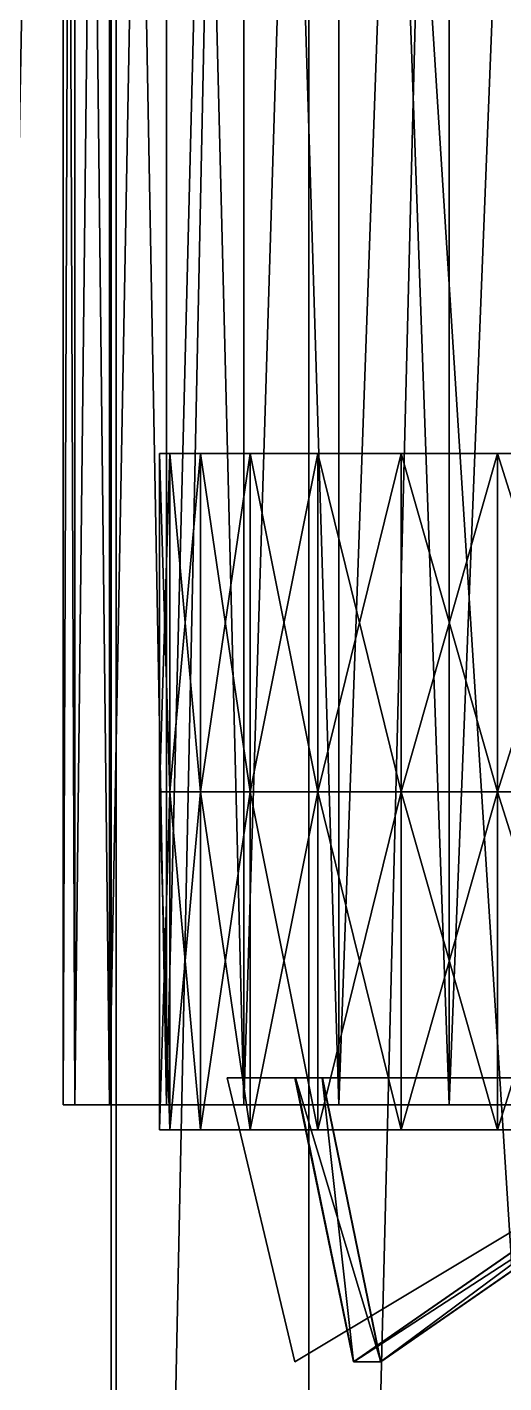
# Model space of a CAD drawing. Header units: metres. Extents: x -1.26 to 1.26, y -3.52 to 3.5.
# Drawn here: x 0.2384 to 0.3927, y 1.41 to 1.8486 of the extents above; entities that cross this region are included whole.
import ezdxf

# ---------------------------------------------------------------- set-up
doc = ezdxf.new("R2010")
doc.units = ezdxf.units.M

msp = doc.modelspace()

# ---------------------------------------------------------------- linework, layer by layer
at = {"layer": 'Cylinder'}
for points in [[(0.25, 1.5, 0), (0.2538, 2.5, 0.04341), (0.2538, 1.5, 0.04341)], [(0.25, 1.5, 0), (0.25, 2.5, 0), (0.2538, 2.5, 0.04341)], [(0.2538, 1.5, -0.04341), (0.25, 2.5, 0), (0.25, 1.5, 0)], [(0.2538, 1.5, -0.04341), (0.2538, 2.5, -0.04341), (0.25, 2.5, 0)], [(0.2538, 1.5, 0.04341), (0.26508, 2.5, 0.08551), (0.26508, 1.5, 0.0855)], [(0.2538, 1.5, 0.04341), (0.2538, 2.5, 0.04341), (0.26508, 2.5, 0.08551)], [(0.26508, 1.5, -0.08551), (0.2538, 2.5, -0.04341), (0.2538, 1.5, -0.04341)], [(0.26508, 1.5, -0.08551), (0.26508, 2.5, -0.08551), (0.2538, 2.5, -0.04341)], [(0.26508, 1.5, 0.0855), (0.28349, 2.5, 0.125), (0.28349, 1.5, 0.125)], [(0.26508, 1.5, 0.0855), (0.26508, 2.5, 0.08551), (0.28349, 2.5, 0.125)], [(0.28349, 1.5, -0.125), (0.26508, 2.5, -0.08551), (0.26508, 1.5, -0.08551)], [(0.28349, 1.5, -0.125), (0.28349, 2.5, -0.125), (0.26508, 2.5, -0.08551)], [(0.28349, 1.5, 0.125), (0.30849, 2.5, 0.1607), (0.30849, 1.5, 0.1607)], [(0.28349, 1.5, 0.125), (0.28349, 2.5, 0.125), (0.30849, 2.5, 0.1607)], [(0.30849, 1.5, -0.1607), (0.28349, 2.5, -0.125), (0.28349, 1.5, -0.125)], [(0.30849, 1.5, -0.1607), (0.30849, 2.5, -0.1607), (0.28349, 2.5, -0.125)], [(0.30849, 1.5, 0.1607), (0.3393, 2.5, 0.19151), (0.3393, 1.5, 0.19151)], [(0.30849, 1.5, 0.1607), (0.30849, 2.5, 0.1607), (0.3393, 2.5, 0.19151)], [(0.3393, 1.5, -0.19151), (0.30849, 2.5, -0.1607), (0.30849, 1.5, -0.1607)], [(0.3393, 1.5, -0.19151), (0.3393, 2.5, -0.19151), (0.30849, 2.5, -0.1607)], [(0.3393, 1.5, 0.19151), (0.375, 2.5, 0.21651), (0.375, 1.5, 0.21651)], [(0.3393, 1.5, 0.19151), (0.3393, 2.5, 0.19151), (0.375, 2.5, 0.21651)], [(0.375, 1.5, -0.21651), (0.3393, 2.5, -0.19151), (0.3393, 1.5, -0.19151)], [(0.375, 1.5, -0.21651), (0.375, 2.5, -0.21651), (0.3393, 2.5, -0.19151)], [(0.375, 1.5, 0.21651), (0.41449, 2.5, 0.23492), (0.41449, 1.5, 0.23492)], [(0.375, 1.5, 0.21651), (0.375, 2.5, 0.21651), (0.41449, 2.5, 0.23492)], [(0.4145, 1.5, -0.23492), (0.375, 2.5, -0.21651), (0.375, 1.5, -0.21651)], [(0.4145, 1.5, -0.23492), (0.4145, 2.5, -0.23492), (0.375, 2.5, -0.21651)], [(0.5, 1.5, 0), (0.25, 1.5, 0), (0.2538, 1.5, 0.04341)], [(0.25, 1.5, 0), (0.2538, 1.5, 0.04341), (0.2538, 1.5, 0.04341)], [(0.25, 1.5, 0), (0.25, 1.5, 0), (0.2538, 1.5, 0.04341)], [(0.5, 1.5, 0), (0.25, 1.5, 0), (0.5, 1.5, 0)], [(0.5, 1.5, 0), (0.2538, 1.5, -0.04341), (0.25, 1.5, 0)], [(0.2538, 1.5, -0.04341), (0.25, 1.5, 0), (0.25, 1.5, 0)], [(0.2538, 1.5, -0.04341), (0.2538, 1.5, -0.04341), (0.25, 1.5, 0)], [(0.5, 1.5, 0), (0.2538, 1.5, 0.04341), (0.26508, 1.5, 0.0855)], [(0.2538, 1.5, 0.04341), (0.26508, 1.5, 0.0855), (0.26508, 1.5, 0.0855)], [(0.2538, 1.5, 0.04341), (0.2538, 1.5, 0.04341), (0.26508, 1.5, 0.0855)], [(0.5, 1.5, 0), (0.2538, 1.5, 0.04341), (0.5, 1.5, 0)], [(0.5, 1.5, 0), (0.2538, 1.5, -0.04341), (0.5, 1.5, 0)], [(0.5, 1.5, 0), (0.26508, 1.5, -0.08551), (0.2538, 1.5, -0.04341)], [(0.26508, 1.5, -0.08551), (0.2538, 1.5, -0.04341), (0.2538, 1.5, -0.04341)], [(0.26508, 1.5, -0.08551), (0.26508, 1.5, -0.08551), (0.2538, 1.5, -0.04341)], [(0.5, 1.5, 0), (0.26508, 1.5, 0.0855), (0.28349, 1.5, 0.125)], [(0.26508, 1.5, 0.0855), (0.28349, 1.5, 0.125), (0.28349, 1.5, 0.125)], [(0.26508, 1.5, 0.0855), (0.26508, 1.5, 0.0855), (0.28349, 1.5, 0.125)], [(0.5, 1.5, 0), (0.26508, 1.5, 0.0855), (0.5, 1.5, 0)], [(0.5, 1.5, 0), (0.26508, 1.5, -0.08551), (0.5, 1.5, 0)], [(0.5, 1.5, 0), (0.28349, 1.5, -0.125), (0.26508, 1.5, -0.08551)], [(0.28349, 1.5, -0.125), (0.26508, 1.5, -0.08551), (0.26508, 1.5, -0.08551)], [(0.28349, 1.5, -0.125), (0.28349, 1.5, -0.125), (0.26508, 1.5, -0.08551)], [(0.5, 1.5, 0), (0.28349, 1.5, 0.125), (0.30849, 1.5, 0.1607)], [(0.28349, 1.5, 0.125), (0.30849, 1.5, 0.1607), (0.30849, 1.5, 0.1607)], [(0.28349, 1.5, 0.125), (0.28349, 1.5, 0.125), (0.30849, 1.5, 0.1607)], [(0.5, 1.5, 0), (0.28349, 1.5, 0.125), (0.5, 1.5, 0)], [(0.5, 1.5, 0), (0.28349, 1.5, -0.125), (0.5, 1.5, 0)], [(0.5, 1.5, 0), (0.30849, 1.5, -0.1607), (0.28349, 1.5, -0.125)], [(0.30849, 1.5, -0.1607), (0.28349, 1.5, -0.125), (0.28349, 1.5, -0.125)], [(0.30849, 1.5, -0.1607), (0.30849, 1.5, -0.1607), (0.28349, 1.5, -0.125)], [(0.5, 1.5, 0), (0.30849, 1.5, 0.1607), (0.3393, 1.5, 0.19151)], [(0.30849, 1.5, 0.1607), (0.3393, 1.5, 0.19151), (0.3393, 1.5, 0.19151)], [(0.30849, 1.5, 0.1607), (0.30849, 1.5, 0.1607), (0.3393, 1.5, 0.19151)], [(0.5, 1.5, 0), (0.30849, 1.5, 0.1607), (0.5, 1.5, 0)], [(0.5, 1.5, 0), (0.30849, 1.5, -0.1607), (0.5, 1.5, 0)], [(0.5, 1.5, 0), (0.3393, 1.5, -0.19151), (0.30849, 1.5, -0.1607)], [(0.3393, 1.5, -0.19151), (0.30849, 1.5, -0.1607), (0.30849, 1.5, -0.1607)], [(0.3393, 1.5, -0.19151), (0.3393, 1.5, -0.19151), (0.30849, 1.5, -0.1607)], [(0.5, 1.5, 0), (0.3393, 1.5, 0.19151), (0.375, 1.5, 0.21651)], [(0.3393, 1.5, 0.19151), (0.375, 1.5, 0.21651), (0.375, 1.5, 0.21651)], [(0.3393, 1.5, 0.19151), (0.3393, 1.5, 0.19151), (0.375, 1.5, 0.21651)], [(0.5, 1.5, 0), (0.3393, 1.5, 0.19151), (0.5, 1.5, 0)], [(0.5, 1.5, 0), (0.3393, 1.5, -0.19151), (0.5, 1.5, 0)], [(0.5, 1.5, 0), (0.375, 1.5, -0.21651), (0.3393, 1.5, -0.19151)], [(0.375, 1.5, -0.21651), (0.3393, 1.5, -0.19151), (0.3393, 1.5, -0.19151)], [(0.375, 1.5, -0.21651), (0.375, 1.5, -0.21651), (0.3393, 1.5, -0.19151)], [(0.5, 1.5, 0), (0.375, 1.5, 0.21651), (0.41449, 1.5, 0.23492)], [(0.375, 1.5, 0.21651), (0.41449, 1.5, 0.23492), (0.41449, 1.5, 0.23492)], [(0.375, 1.5, 0.21651), (0.375, 1.5, 0.21651), (0.41449, 1.5, 0.23492)], [(0.5, 1.5, 0), (0.375, 1.5, 0.21651), (0.5, 1.5, 0)], [(0.5, 1.5, 0), (0.375, 1.5, -0.21651), (0.5, 1.5, 0)], [(0.5, 1.5, 0), (0.4145, 1.5, -0.23492), (0.375, 1.5, -0.21651)], [(0.4145, 1.5, -0.23492), (0.375, 1.5, -0.21651), (0.375, 1.5, -0.21651)], [(0.4145, 1.5, -0.23492), (0.4145, 1.5, -0.23492), (0.375, 1.5, -0.21651)]]:
    msp.add_3dface(points, dxfattribs=at)
at = {"layer": 'Cylinder 3'}
for points in [[(0.28125, 1.60125, 0), (0.28457, 1.71062, 0.03799), (0.28457, 1.60125, 0.03799)], [(0.28125, 1.60125, 0), (0.28125, 1.71062, 0), (0.28457, 1.71062, 0.03799)], [(0.28125, 1.71062, 0), (0.28457, 1.71062, 0.03799), (0.28457, 1.71062, 0.03799)], [(0.28125, 1.71062, 0), (0.28125, 1.71062, 0), (0.28457, 1.71062, 0.03799)], [(0.28125, 1.71062, 0), (0.5, 1.71062, 0), (0.28457, 1.71062, 0.03799)], [(0.28125, 1.71062, 0), (0.5, 1.71062, 0), (0.5, 1.71062, 0)], [(0.28457, 1.60125, -0.03799), (0.28125, 1.71062, 0), (0.28125, 1.60125, 0)], [(0.28457, 1.60125, -0.03799), (0.28457, 1.71062, -0.03799), (0.28125, 1.71062, 0)], [(0.28457, 1.71062, -0.03799), (0.28125, 1.71062, 0), (0.28125, 1.71062, 0)], [(0.28457, 1.71062, -0.03799), (0.28457, 1.71062, -0.03799), (0.28125, 1.71062, 0)], [(0.28457, 1.71062, -0.03799), (0.5, 1.71062, 0), (0.28125, 1.71062, 0)], [(0.28457, 1.60125, 0.03799), (0.29444, 1.71062, 0.07482), (0.29444, 1.60125, 0.07482)], [(0.28457, 1.60125, 0.03799), (0.28457, 1.71062, 0.03799), (0.29444, 1.71062, 0.07482)], [(0.28457, 1.71062, 0.03799), (0.29444, 1.71062, 0.07482), (0.29444, 1.71062, 0.07482)], [(0.28457, 1.71062, 0.03799), (0.28457, 1.71062, 0.03799), (0.29444, 1.71062, 0.07482)], [(0.28457, 1.71062, 0.03799), (0.5, 1.71062, 0), (0.29444, 1.71062, 0.07482)], [(0.28457, 1.71062, 0.03799), (0.5, 1.71062, 0), (0.5, 1.71062, 0)], [(0.28457, 1.71062, -0.03799), (0.5, 1.71062, 0), (0.5, 1.71062, 0)], [(0.29444, 1.60125, -0.07482), (0.28457, 1.71062, -0.03799), (0.28457, 1.60125, -0.03799)], [(0.29444, 1.60125, -0.07482), (0.29444, 1.71062, -0.07482), (0.28457, 1.71062, -0.03799)], [(0.29444, 1.71062, -0.07482), (0.28457, 1.71062, -0.03799), (0.28457, 1.71062, -0.03799)], [(0.29444, 1.71062, -0.07482), (0.29444, 1.71062, -0.07482), (0.28457, 1.71062, -0.03799)], [(0.29444, 1.71062, -0.07482), (0.5, 1.71062, 0), (0.28457, 1.71062, -0.03799)], [(0.29444, 1.60125, 0.07482), (0.31056, 1.71062, 0.10937), (0.31056, 1.60125, 0.10937)], [(0.29444, 1.60125, 0.07482), (0.29444, 1.71062, 0.07482), (0.31056, 1.71062, 0.10937)], [(0.29444, 1.71062, 0.07482), (0.31056, 1.71062, 0.10937), (0.31056, 1.71062, 0.10937)], [(0.29444, 1.71062, 0.07482), (0.29444, 1.71062, 0.07482), (0.31056, 1.71062, 0.10937)], [(0.29444, 1.71062, 0.07482), (0.5, 1.71062, 0), (0.31056, 1.71062, 0.10937)], [(0.29444, 1.71062, 0.07482), (0.5, 1.71062, 0), (0.5, 1.71062, 0)], [(0.29444, 1.71062, -0.07482), (0.5, 1.71062, 0), (0.5, 1.71062, 0)], [(0.31056, 1.60125, -0.10938), (0.29444, 1.71062, -0.07482), (0.29444, 1.60125, -0.07482)], [(0.31056, 1.60125, -0.10938), (0.31056, 1.71062, -0.10938), (0.29444, 1.71062, -0.07482)], [(0.31056, 1.71062, -0.10938), (0.29444, 1.71062, -0.07482), (0.29444, 1.71062, -0.07482)], [(0.31056, 1.71062, -0.10938), (0.31056, 1.71062, -0.10938), (0.29444, 1.71062, -0.07482)], [(0.31056, 1.71062, -0.10938), (0.5, 1.71062, 0), (0.29444, 1.71062, -0.07482)], [(0.31056, 1.60125, 0.10937), (0.33243, 1.71062, 0.14061), (0.33243, 1.60125, 0.14061)], [(0.31056, 1.60125, 0.10937), (0.31056, 1.71062, 0.10937), (0.33243, 1.71062, 0.14061)], [(0.31056, 1.71062, 0.10937), (0.33243, 1.71062, 0.14061), (0.33243, 1.71062, 0.14061)], [(0.31056, 1.71062, 0.10937), (0.31056, 1.71062, 0.10937), (0.33243, 1.71062, 0.14061)], [(0.31056, 1.71062, 0.10937), (0.5, 1.71062, 0), (0.33243, 1.71062, 0.14061)], [(0.31056, 1.71062, 0.10937), (0.5, 1.71062, 0), (0.5, 1.71062, 0)], [(0.31056, 1.71062, -0.10938), (0.5, 1.71062, 0), (0.5, 1.71062, 0)], [(0.33243, 1.60125, -0.14061), (0.31056, 1.71062, -0.10938), (0.31056, 1.60125, -0.10938)], [(0.33243, 1.60125, -0.14061), (0.33243, 1.71062, -0.14061), (0.31056, 1.71062, -0.10938)], [(0.33243, 1.71062, -0.14061), (0.31056, 1.71062, -0.10938), (0.31056, 1.71062, -0.10938)], [(0.33243, 1.71062, -0.14061), (0.33243, 1.71062, -0.14061), (0.31056, 1.71062, -0.10938)], [(0.33243, 1.71062, -0.14061), (0.5, 1.71062, 0), (0.31056, 1.71062, -0.10938)], [(0.33243, 1.60125, 0.14061), (0.35939, 1.71062, 0.16757), (0.35939, 1.60125, 0.16757)], [(0.33243, 1.60125, 0.14061), (0.33243, 1.71062, 0.14061), (0.35939, 1.71062, 0.16757)], [(0.33243, 1.71062, 0.14061), (0.35939, 1.71062, 0.16757), (0.35939, 1.71062, 0.16757)], [(0.33243, 1.71062, 0.14061), (0.33243, 1.71062, 0.14061), (0.35939, 1.71062, 0.16757)], [(0.33243, 1.71062, 0.14061), (0.5, 1.71062, 0), (0.35939, 1.71062, 0.16757)], [(0.33243, 1.71062, 0.14061), (0.5, 1.71062, 0), (0.5, 1.71062, 0)], [(0.33243, 1.71062, -0.14061), (0.5, 1.71062, 0), (0.5, 1.71062, 0)], [(0.35939, 1.60125, -0.16757), (0.33243, 1.71062, -0.14061), (0.33243, 1.60125, -0.14061)], [(0.35939, 1.60125, -0.16757), (0.35939, 1.71062, -0.16757), (0.33243, 1.71062, -0.14061)], [(0.35939, 1.71062, -0.16757), (0.33243, 1.71062, -0.14061), (0.33243, 1.71062, -0.14061)], [(0.35939, 1.71062, -0.16757), (0.35939, 1.71062, -0.16757), (0.33243, 1.71062, -0.14061)], [(0.35939, 1.71062, -0.16757), (0.5, 1.71062, 0), (0.33243, 1.71062, -0.14061)], [(0.35939, 1.60125, 0.16757), (0.39062, 1.71062, 0.18944), (0.39062, 1.60125, 0.18944)], [(0.35939, 1.60125, 0.16757), (0.35939, 1.71062, 0.16757), (0.39062, 1.71062, 0.18944)], [(0.35939, 1.71062, 0.16757), (0.39062, 1.71062, 0.18944), (0.39062, 1.71062, 0.18944)], [(0.35939, 1.71062, 0.16757), (0.35939, 1.71062, 0.16757), (0.39062, 1.71062, 0.18944)], [(0.35939, 1.71062, 0.16757), (0.5, 1.71062, 0), (0.39062, 1.71062, 0.18944)], [(0.35939, 1.71062, 0.16757), (0.5, 1.71062, 0), (0.5, 1.71062, 0)], [(0.35939, 1.71062, -0.16757), (0.5, 1.71062, 0), (0.5, 1.71062, 0)], [(0.39062, 1.60125, -0.18944), (0.35939, 1.71062, -0.16757), (0.35939, 1.60125, -0.16757)], [(0.39062, 1.60125, -0.18944), (0.39062, 1.71062, -0.18944), (0.35939, 1.71062, -0.16757)], [(0.39062, 1.71062, -0.18944), (0.35939, 1.71062, -0.16757), (0.35939, 1.71062, -0.16757)], [(0.39062, 1.71062, -0.18944), (0.39062, 1.71062, -0.18944), (0.35939, 1.71062, -0.16757)], [(0.39062, 1.71062, -0.18944), (0.5, 1.71062, 0), (0.35939, 1.71062, -0.16757)], [(0.39062, 1.60125, 0.18944), (0.42518, 1.71062, 0.20556), (0.42518, 1.60125, 0.20556)], [(0.39062, 1.60125, 0.18944), (0.39062, 1.71062, 0.18944), (0.42518, 1.71062, 0.20556)], [(0.39062, 1.71062, 0.18944), (0.42518, 1.71062, 0.20556), (0.42518, 1.71062, 0.20556)], [(0.39062, 1.71062, 0.18944), (0.39062, 1.71062, 0.18944), (0.42518, 1.71062, 0.20556)], [(0.39062, 1.71062, 0.18944), (0.5, 1.71062, 0), (0.42518, 1.71062, 0.20556)], [(0.39062, 1.71062, 0.18944), (0.5, 1.71062, 0), (0.5, 1.71062, 0)], [(0.39062, 1.71062, -0.18944), (0.5, 1.71062, 0), (0.5, 1.71062, 0)], [(0.42518, 1.60125, -0.20556), (0.39062, 1.71062, -0.18944), (0.39062, 1.60125, -0.18944)], [(0.42518, 1.60125, -0.20556), (0.42518, 1.71062, -0.20556), (0.39062, 1.71062, -0.18944)], [(0.42518, 1.71062, -0.20556), (0.39062, 1.71062, -0.18944), (0.39062, 1.71062, -0.18944)], [(0.42518, 1.71062, -0.20556), (0.42518, 1.71062, -0.20556), (0.39062, 1.71062, -0.18944)], [(0.42518, 1.71062, -0.20556), (0.5, 1.71062, 0), (0.39062, 1.71062, -0.18944)], [(0.28125, 1.49187, 0), (0.28457, 1.60125, 0.03799), (0.28457, 1.49187, 0.03799)], [(0.28125, 1.49187, 0), (0.28125, 1.60125, 0), (0.28457, 1.60125, 0.03799)], [(0.28457, 1.49187, -0.03799), (0.28125, 1.60125, 0), (0.28125, 1.49187, 0)], [(0.28457, 1.49187, -0.03799), (0.28457, 1.60125, -0.03799), (0.28125, 1.60125, 0)], [(0.28457, 1.49187, 0.03799), (0.29444, 1.60125, 0.07482), (0.29444, 1.49187, 0.07482)], [(0.28457, 1.49187, 0.03799), (0.28457, 1.60125, 0.03799), (0.29444, 1.60125, 0.07482)], [(0.29444, 1.49187, -0.07482), (0.28457, 1.60125, -0.03799), (0.28457, 1.49187, -0.03799)], [(0.29444, 1.49187, -0.07482), (0.29444, 1.60125, -0.07482), (0.28457, 1.60125, -0.03799)], [(0.29444, 1.49187, 0.07482), (0.31056, 1.60125, 0.10937), (0.31056, 1.49187, 0.10937)], [(0.29444, 1.49187, 0.07482), (0.29444, 1.60125, 0.07482), (0.31056, 1.60125, 0.10937)], [(0.31056, 1.49187, -0.10938), (0.29444, 1.60125, -0.07482), (0.29444, 1.49187, -0.07482)], [(0.31056, 1.49187, -0.10938), (0.31056, 1.60125, -0.10938), (0.29444, 1.60125, -0.07482)], [(0.31056, 1.49187, 0.10937), (0.33243, 1.60125, 0.14061), (0.33243, 1.49187, 0.14061)], [(0.31056, 1.49187, 0.10937), (0.31056, 1.60125, 0.10937), (0.33243, 1.60125, 0.14061)], [(0.33243, 1.49187, -0.14061), (0.31056, 1.60125, -0.10938), (0.31056, 1.49187, -0.10938)], [(0.33243, 1.49187, -0.14061), (0.33243, 1.60125, -0.14061), (0.31056, 1.60125, -0.10938)], [(0.33243, 1.49187, 0.14061), (0.35939, 1.60125, 0.16757), (0.35939, 1.49187, 0.16757)], [(0.33243, 1.49187, 0.14061), (0.33243, 1.60125, 0.14061), (0.35939, 1.60125, 0.16757)], [(0.35939, 1.49187, -0.16757), (0.33243, 1.60125, -0.14061), (0.33243, 1.49187, -0.14061)], [(0.35939, 1.49187, -0.16757), (0.35939, 1.60125, -0.16757), (0.33243, 1.60125, -0.14061)], [(0.35939, 1.49187, 0.16757), (0.39062, 1.60125, 0.18944), (0.39062, 1.49187, 0.18944)], [(0.35939, 1.49187, 0.16757), (0.35939, 1.60125, 0.16757), (0.39062, 1.60125, 0.18944)], [(0.39062, 1.49187, -0.18944), (0.35939, 1.60125, -0.16757), (0.35939, 1.49187, -0.16757)], [(0.39062, 1.49187, -0.18944), (0.39062, 1.60125, -0.18944), (0.35939, 1.60125, -0.16757)], [(0.39062, 1.49187, 0.18944), (0.42518, 1.60125, 0.20556), (0.42518, 1.49187, 0.20556)], [(0.39062, 1.49187, 0.18944), (0.39062, 1.60125, 0.18944), (0.42518, 1.60125, 0.20556)], [(0.42518, 1.49187, -0.20556), (0.39062, 1.60125, -0.18944), (0.39062, 1.49187, -0.18944)], [(0.42518, 1.49187, -0.20556), (0.42518, 1.60125, -0.20556), (0.39062, 1.60125, -0.18944)], [(0.5, 1.49187, 0), (0.28125, 1.49187, 0), (0.28457, 1.49187, 0.03799)], [(0.28125, 1.49187, 0), (0.28457, 1.49187, 0.03799), (0.28457, 1.49187, 0.03799)], [(0.28125, 1.49187, 0), (0.28125, 1.49187, 0), (0.28457, 1.49187, 0.03799)], [(0.5, 1.49187, 0), (0.28125, 1.49187, 0), (0.5, 1.49187, 0)], [(0.5, 1.49187, 0), (0.28457, 1.49187, -0.03799), (0.28125, 1.49187, 0)], [(0.28457, 1.49187, -0.03799), (0.28125, 1.49187, 0), (0.28125, 1.49187, 0)], [(0.28457, 1.49187, -0.03799), (0.28457, 1.49187, -0.03799), (0.28125, 1.49187, 0)], [(0.5, 1.49187, 0), (0.28457, 1.49187, 0.03799), (0.29444, 1.49187, 0.07482)], [(0.28457, 1.49187, 0.03799), (0.29444, 1.49187, 0.07482), (0.29444, 1.49187, 0.07482)], [(0.28457, 1.49187, 0.03799), (0.28457, 1.49187, 0.03799), (0.29444, 1.49187, 0.07482)], [(0.5, 1.49187, 0), (0.28457, 1.49187, 0.03799), (0.5, 1.49187, 0)], [(0.5, 1.49187, 0), (0.28457, 1.49187, -0.03799), (0.5, 1.49187, 0)], [(0.5, 1.49187, 0), (0.29444, 1.49187, -0.07482), (0.28457, 1.49187, -0.03799)], [(0.29444, 1.49187, -0.07482), (0.28457, 1.49187, -0.03799), (0.28457, 1.49187, -0.03799)], [(0.29444, 1.49187, -0.07482), (0.29444, 1.49187, -0.07482), (0.28457, 1.49187, -0.03799)], [(0.5, 1.49187, 0), (0.29444, 1.49187, 0.07482), (0.31056, 1.49187, 0.10937)], [(0.29444, 1.49187, 0.07482), (0.31056, 1.49187, 0.10937), (0.31056, 1.49187, 0.10937)], [(0.29444, 1.49187, 0.07482), (0.29444, 1.49187, 0.07482), (0.31056, 1.49187, 0.10937)], [(0.5, 1.49187, 0), (0.29444, 1.49187, 0.07482), (0.5, 1.49187, 0)], [(0.5, 1.49187, 0), (0.29444, 1.49187, -0.07482), (0.5, 1.49187, 0)], [(0.5, 1.49187, 0), (0.31056, 1.49187, -0.10938), (0.29444, 1.49187, -0.07482)], [(0.31056, 1.49187, -0.10938), (0.29444, 1.49187, -0.07482), (0.29444, 1.49187, -0.07482)], [(0.31056, 1.49187, -0.10938), (0.31056, 1.49187, -0.10938), (0.29444, 1.49187, -0.07482)], [(0.5, 1.49187, 0), (0.31056, 1.49187, 0.10937), (0.33243, 1.49187, 0.14061)], [(0.31056, 1.49187, 0.10937), (0.33243, 1.49187, 0.14061), (0.33243, 1.49187, 0.14061)], [(0.31056, 1.49187, 0.10937), (0.31056, 1.49187, 0.10937), (0.33243, 1.49187, 0.14061)], [(0.5, 1.49187, 0), (0.31056, 1.49187, 0.10937), (0.5, 1.49187, 0)], [(0.5, 1.49187, 0), (0.31056, 1.49187, -0.10938), (0.5, 1.49187, 0)], [(0.5, 1.49187, 0), (0.33243, 1.49187, -0.14061), (0.31056, 1.49187, -0.10938)], [(0.33243, 1.49187, -0.14061), (0.31056, 1.49187, -0.10938), (0.31056, 1.49187, -0.10938)], [(0.33243, 1.49187, -0.14061), (0.33243, 1.49187, -0.14061), (0.31056, 1.49187, -0.10938)], [(0.5, 1.49187, 0), (0.33243, 1.49187, 0.14061), (0.35939, 1.49187, 0.16757)], [(0.33243, 1.49187, 0.14061), (0.35939, 1.49187, 0.16757), (0.35939, 1.49187, 0.16757)], [(0.33243, 1.49187, 0.14061), (0.33243, 1.49187, 0.14061), (0.35939, 1.49187, 0.16757)], [(0.5, 1.49187, 0), (0.33243, 1.49187, 0.14061), (0.5, 1.49187, 0)], [(0.5, 1.49187, 0), (0.33243, 1.49187, -0.14061), (0.5, 1.49187, 0)], [(0.5, 1.49187, 0), (0.35939, 1.49187, -0.16757), (0.33243, 1.49187, -0.14061)], [(0.35939, 1.49187, -0.16757), (0.33243, 1.49187, -0.14061), (0.33243, 1.49187, -0.14061)], [(0.35939, 1.49187, -0.16757), (0.35939, 1.49187, -0.16757), (0.33243, 1.49187, -0.14061)], [(0.5, 1.49187, 0), (0.35939, 1.49187, 0.16757), (0.39062, 1.49187, 0.18944)], [(0.35939, 1.49187, 0.16757), (0.39062, 1.49187, 0.18944), (0.39062, 1.49187, 0.18944)], [(0.35939, 1.49187, 0.16757), (0.35939, 1.49187, 0.16757), (0.39062, 1.49187, 0.18944)], [(0.5, 1.49187, 0), (0.35939, 1.49187, 0.16757), (0.5, 1.49187, 0)], [(0.5, 1.49187, 0), (0.35939, 1.49187, -0.16757), (0.5, 1.49187, 0)], [(0.5, 1.49187, 0), (0.39062, 1.49187, -0.18944), (0.35939, 1.49187, -0.16757)], [(0.39062, 1.49187, -0.18944), (0.35939, 1.49187, -0.16757), (0.35939, 1.49187, -0.16757)], [(0.39062, 1.49187, -0.18944), (0.39062, 1.49187, -0.18944), (0.35939, 1.49187, -0.16757)], [(0.5, 1.49187, 0), (0.39062, 1.49187, 0.18944), (0.42518, 1.49187, 0.20556)], [(0.39062, 1.49187, 0.18944), (0.42518, 1.49187, 0.20556), (0.42518, 1.49187, 0.20556)], [(0.39062, 1.49187, 0.18944), (0.39062, 1.49187, 0.18944), (0.42518, 1.49187, 0.20556)], [(0.5, 1.49187, 0), (0.39062, 1.49187, 0.18944), (0.5, 1.49187, 0)], [(0.5, 1.49187, 0), (0.39062, 1.49187, -0.18944), (0.5, 1.49187, 0)], [(0.5, 1.49187, 0), (0.42518, 1.49187, -0.20556), (0.39062, 1.49187, -0.18944)], [(0.42518, 1.49187, -0.20556), (0.39062, 1.49187, -0.18944), (0.39062, 1.49187, -0.18944)], [(0.42518, 1.49187, -0.20556), (0.42518, 1.49187, -0.20556), (0.39062, 1.49187, -0.18944)]]:
    msp.add_3dface(points, dxfattribs=at)
at = {"layer": 'Prism'}
for points in [[(0.26562, 0.47917, -0.08203), (0.09766, 3.47917, -0.10459), (0.09766, 0.47917, -0.10459)], [(0.26562, 0.47917, -0.08203), (0.26562, 3.47917, -0.08203), (0.09766, 3.47917, -0.10459)], [(0.21063, 0.47917, 0.23242), (0.26724, 3.47917, 0.18594), (0.26724, 0.47917, 0.18594)], [(0.21063, 0.47917, 0.23242), (0.21063, 3.47917, 0.23242), (0.26724, 3.47917, 0.18594)], [(0.45703, 0.47917, -0.05127), (0.26562, 3.47917, -0.08203), (0.26562, 0.47917, -0.08203)], [(0.45703, 0.47917, -0.05127), (0.45703, 3.47917, -0.05127), (0.26562, 3.47917, -0.08203)], [(0.26724, 0.47917, 0.18594), (0.3295, 3.47917, 0.13535), (0.3295, 0.47917, 0.13535)], [(0.26724, 0.47917, 0.18594), (0.26724, 3.47917, 0.18594), (0.3295, 3.47917, 0.13535)], [(0.3295, 0.47917, 0.13535), (0.4049, 3.47917, 0.08477), (0.4049, 0.47917, 0.08477)], [(0.3295, 0.47917, 0.13535), (0.3295, 3.47917, 0.13535), (0.4049, 3.47917, 0.08477)]]:
    msp.add_3dface(points, dxfattribs=at)
at = {"layer": 'Prism 22'}
for points in [[(0.32507, 1.50875, -0.09075), (0.48537, 1.50875, -0.01841), (0.47662, 1.50875, -0.00325)], [(0.32507, 1.50875, -0.09075), (0.33382, 1.50875, -0.10591), (0.48537, 1.50875, -0.01841)], [(0.34401, 1.41688, -0.07982), (0.33382, 1.50875, -0.10591), (0.32507, 1.50875, -0.09075)], [(0.34401, 1.41688, -0.07982), (0.32507, 1.50875, -0.09075), (0.47662, 1.50875, -0.00325)], [(0.34401, 1.41688, -0.07982), (0.35276, 1.41688, -0.09497), (0.33382, 1.50875, -0.10591)], [(0.33382, 1.50875, -0.10591), (0.35276, 1.41688, -0.09497), (0.48537, 1.50875, -0.01841)], [(0.47662, 1.50875, -0.00325), (0.35276, 1.41688, -0.09497), (0.34401, 1.41688, -0.07982)], [(0.47662, 1.50875, -0.00325), (0.48537, 1.50875, -0.01841), (0.35276, 1.41688, -0.09497)]]:
    msp.add_3dface(points, dxfattribs=at)
at = {"layer": 'Prism 23'}
for points in [[(0.30313, 1.50875, 0.00887), (0.47812, 1.50875, -0.00863), (0.47812, 1.50875, 0.00887)], [(0.30313, 1.50875, 0.00887), (0.30313, 1.50875, -0.00863), (0.47812, 1.50875, -0.00863)], [(0.325, 1.41688, 0.00887), (0.30313, 1.50875, -0.00863), (0.30313, 1.50875, 0.00887)], [(0.325, 1.41688, 0.00887), (0.325, 1.41688, -0.00863), (0.30313, 1.50875, -0.00863)], [(0.325, 1.41688, 0.00887), (0.30313, 1.50875, 0.00887), (0.47812, 1.50875, 0.00887)], [(0.30313, 1.50875, -0.00863), (0.325, 1.41688, -0.00863), (0.47812, 1.50875, -0.00863)], [(0.47812, 1.50875, 0.00887), (0.325, 1.41688, -0.00863), (0.325, 1.41688, 0.00887)], [(0.47812, 1.50875, 0.00887), (0.47812, 1.50875, -0.00863), (0.325, 1.41688, -0.00863)]]:
    msp.add_3dface(points, dxfattribs=at)
at = {"layer": 'Prism 24'}
for points in [[(0.33394, 1.50875, 0.10612), (0.32519, 1.50875, 0.09096), (0.47674, 1.50875, 0.00346)], [(0.35288, 1.41688, 0.09518), (0.32519, 1.50875, 0.09096), (0.33394, 1.50875, 0.10612)], [(0.35288, 1.41688, 0.09518), (0.34413, 1.41688, 0.08003), (0.32519, 1.50875, 0.09096)], [(0.32519, 1.50875, 0.09096), (0.34413, 1.41688, 0.08003), (0.47674, 1.50875, 0.00346)], [(0.33394, 1.50875, 0.10612), (0.47674, 1.50875, 0.00346), (0.48549, 1.50875, 0.01862)], [(0.35288, 1.41688, 0.09518), (0.33394, 1.50875, 0.10612), (0.48549, 1.50875, 0.01862)], [(0.48549, 1.50875, 0.01862), (0.34413, 1.41688, 0.08003), (0.35288, 1.41688, 0.09518)], [(0.48549, 1.50875, 0.01862), (0.47674, 1.50875, 0.00346), (0.34413, 1.41688, 0.08003)]]:
    msp.add_3dface(points, dxfattribs=at)

doc.saveas('drawing.dxf')
